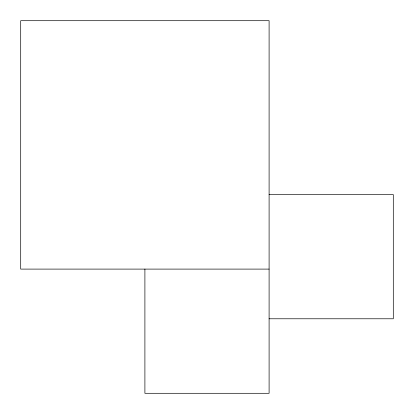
<?xml version="1.0" encoding="UTF-8"?>
<svg xmlns="http://www.w3.org/2000/svg" width="414" height="414" viewBox="0 0 414 414"><rect width="100%" height="100%" fill="white"/><g stroke="black" fill="none" stroke-linecap="round" stroke-linejoin="round"><path stroke-width="0.62" d="M269.1 194.58L393.3 194.58L393.3 318.78L269.1 318.78M269.1 269.1L20.7 269.1L20.7 20.7L269.1 20.7L269.1 393.3L144.9 393.3L144.9 269.1"/></g></svg>
